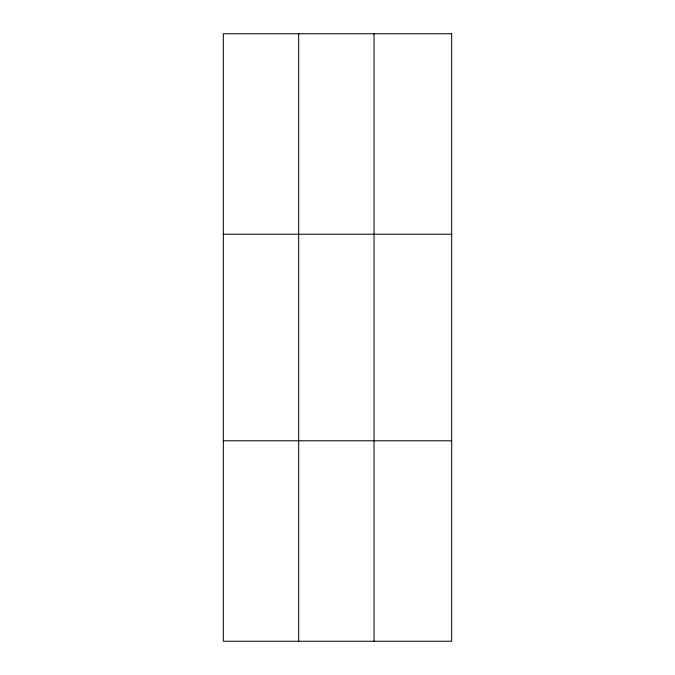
<?xml version="1.0" encoding="UTF-8"?>
<svg xmlns="http://www.w3.org/2000/svg" width="675" height="675" viewBox="0 0 675 675"><rect width="100%" height="100%" fill="white"/><g stroke="black" fill="none" stroke-linecap="round" stroke-linejoin="round"><path stroke-width="1.01" d="M298.679 641.25L298.679 33.75M374.034 641.25L374.034 33.75M223.332 234.225L451.668 234.225M223.332 440.775L451.668 440.775M451.668 33.75L451.668 641.25L223.332 641.25L223.332 33.75L451.668 33.75"/></g></svg>
